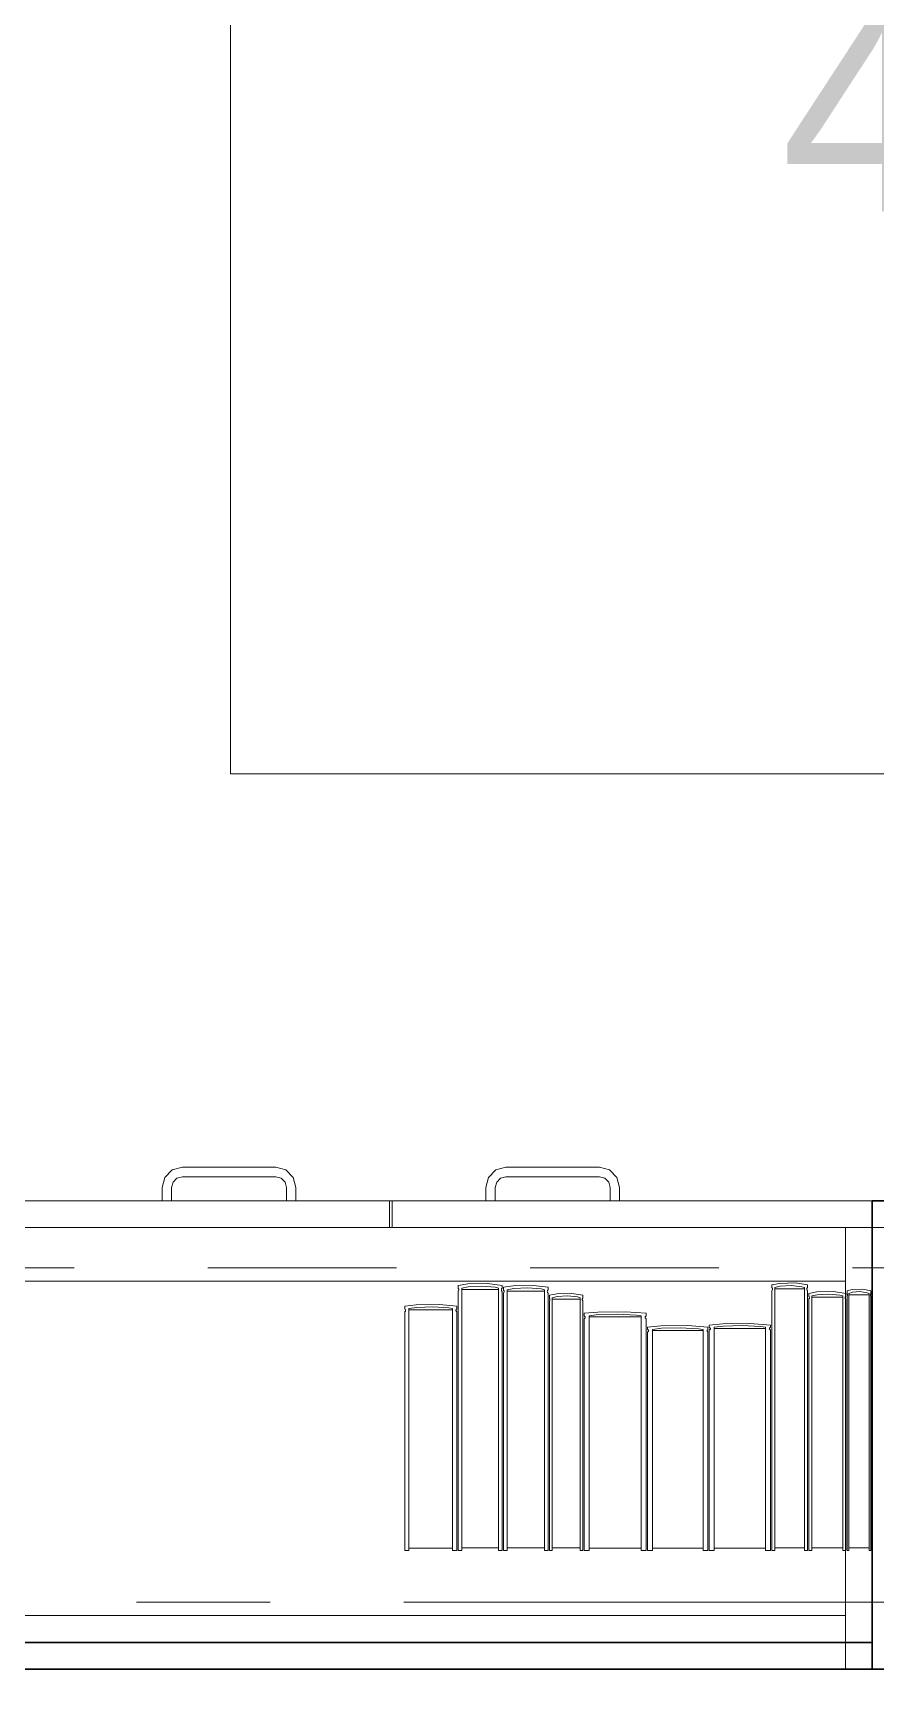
# Model space of a CAD drawing. Header units: inches. Extents: x -19 to 5698, y -728 to 92.
# Drawn here: x 323.868 to 324.498, y 29.875 to 31.122 of the extents above; entities that cross this region are included whole.
import ezdxf

# ---------------------------------------------------------------- set-up
doc = ezdxf.new("R2010")
doc.units = ezdxf.units.IN
doc.header["$MEASUREMENT"] = 0
doc.set_wipeout_variables(frame=1)
for name, pattern in [('HIDDEN', [0.375, 0.25, -0.125]), ('Hidden Line', [0.195611, 0.141111, -0.0545]), ('Punto & Raya', [0.65, 0.5, -0.075, 0, -0.075]), ('Wipeout_Contour', [1, 0, -1])]:
    doc.linetypes.add(name, pattern=pattern)
doc.layers.get('0').update_dxf_attribs({"color": 61})
doc.layers.add('00 conduct tomacorr', color=120, linetype='HIDDEN', lineweight=30)
doc.layers.add('00 IE LUZ EMERGENCIA', color=253, linetype='Continuous', lineweight=0)
for name, color, linetype in [('02 _ ARQ _ ALB _ Ejes Generales', 251, 'Continuous'), ('08 _ STR _ EXT _ 09 Vigas', 251, 'Continuous'), ('Interior - Mobiliario', 7, 'Continuous'), ('Notas - Etiquetas', 7, 'Continuous')]:
    doc.layers.add(name, color=color, linetype=linetype)
doc.styles.add('Annotative', font='arial.ttf')
doc.dimstyles.new('Estilo_Generado__8', dxfattribs={"dimtxt": 0.18, "dimasz": 0.0912, "dimexe": 0.18, "dimexo": 0.0625, "dimgap": 0, "dimtad": 0, "dimtih": 1, "dimtoh": 1, "dimdec": 4, "dimzin": 0, "dimdsep": 46, "dimcen": 0.09, "dimadec": 0, "dimazin": 0, "dimtfac": 1, "dimtdec": 4, "dimtmove": 0, "dimatfit": 3, "dimldrblk": 'ARROWHEAD_5', "dimfxl": 1, "dimtolj": 1, "dimtzin": 0, "dimarcsym": 0})

# ---------------------------------------------------------------- blocks, each defined once
blk = doc.blocks.new('ARROWHEAD_5')
at = {"linetype": 'Continuous', "lineweight": 0}
blk.add_hatch(color=0, dxfattribs=at).paths.add_polyline_path([(-1, 0.2679), (0, 0), (-1, -0.2679)])
at = {"color": 0, "linetype": 'Continuous', "lineweight": 0}
blk.add_line((0, 0), (-1, 0), dxfattribs=at)

msp = doc.modelspace()

# ---------------------------------------------------------------- linework, layer by layer
at = {"layer": 'Interior - Mobiliario', "color": 175, "linetype": 'Continuous', "lineweight": 13}
for p, q in [((323.9724, 30.273), (323.9669, 30.2675)), ((323.9799, 30.275), (323.9724, 30.273)), ((324.0499, 30.275), (323.9799, 30.275)), ((324.0574, 30.273), (324.0499, 30.275)), ((324.0629, 30.2675), (324.0574, 30.273)), ((324.2089, 30.2675), (324.2144, 30.273)), ((324.2144, 30.273), (324.2219, 30.275)), ((324.2219, 30.275), (324.2919, 30.275)), ((324.2919, 30.275), (324.2994, 30.273)), ((324.2994, 30.273), (324.3049, 30.2675)), ((323.9669, 30.2675), (323.9649, 30.26)), ((323.9719, 30.26), (323.973, 30.264)), ((323.973, 30.264), (323.9759, 30.2669)), ((323.9759, 30.2669), (323.9799, 30.268)), ((323.9799, 30.268), (324.0499, 30.268)), ((324.0499, 30.268), (324.0539, 30.2669)), ((324.0539, 30.2669), (324.0568, 30.264)), ((324.0568, 30.264), (324.0579, 30.26)), ((324.0649, 30.26), (324.0629, 30.2675)), ((324.2069, 30.26), (324.2089, 30.2675)), ((324.215, 30.264), (324.2139, 30.26)), ((324.2179, 30.2669), (324.215, 30.264)), ((324.2219, 30.268), (324.2179, 30.2669)), ((324.2919, 30.268), (324.2219, 30.268)), ((324.2959, 30.2669), (324.2919, 30.268)), ((324.2988, 30.264), (324.2959, 30.2669)), ((324.2999, 30.26), (324.2988, 30.264)), ((324.3049, 30.2675), (324.3069, 30.26)), ((323.7759, 30.25), (324.1349, 30.25)), ((323.9649, 30.26), (323.9649, 30.25)), ((323.9649, 30.25), (323.9719, 30.25)), ((323.9719, 30.25), (323.9719, 30.26)), ((324.0579, 30.26), (324.0579, 30.25)), ((324.0579, 30.25), (324.0649, 30.25)), ((324.0649, 30.25), (324.0649, 30.26)), ((324.1349, 30.25), (324.1349, 30.23)), ((324.1369, 30.25), (324.1369, 30.23)), ((324.2069, 30.25), (324.2069, 30.26)), ((324.2139, 30.25), (324.2069, 30.25)), ((324.2139, 30.26), (324.2139, 30.25)), ((324.2999, 30.25), (324.2999, 30.26)), ((324.3069, 30.25), (324.2999, 30.25)), ((324.3069, 30.26), (324.3069, 30.25)), ((323.0359, 30.23), (324.4959, 30.23)), ((323.0559, 30.23), (324.4759, 30.23)), ((323.7759, 30.23), (324.1349, 30.23)), ((324.4759, 30.23), (324.4759, 30.19)), ((324.4959, 30.23), (324.4959, 29.92)), ((324.4759, 30.19), (323.0559, 30.19)), ((324.1861, 30.1868), (324.1933, 30.1879)), ((324.1861, 30.1846), (324.1861, 30.1868)), ((324.1937, 30.1857), (324.1888, 30.1848)), ((324.1933, 30.1879), (324.208, 30.1881)), ((324.2038, 30.1862), (324.1937, 30.1857)), ((324.2139, 30.1854), (324.2038, 30.1862)), ((324.208, 30.1881), (324.219, 30.1868)), ((324.219, 30.1868), (324.219, 30.1846)), ((324.22, 30.1855), (324.2273, 30.1865)), ((324.2273, 30.1865), (324.2423, 30.1868)), ((324.2423, 30.1868), (324.2534, 30.1855)), ((324.4208, 30.1872), (324.4266, 30.1883)), ((324.4208, 30.1851), (324.4208, 30.1872)), ((324.4269, 30.1862), (324.4229, 30.1852)), ((324.4266, 30.1883), (324.4385, 30.1886)), ((324.4351, 30.1867), (324.4269, 30.1862)), ((324.4432, 30.1858), (324.4351, 30.1867)), ((324.4385, 30.1886), (324.4473, 30.1872)), ((324.4452, 30.1852), (324.4432, 30.1858)), ((324.4473, 30.1872), (324.4473, 30.1851)), ((324.4759, 30.19), (324.4759, 29.94)), ((324.1863, 30.1845), (324.1861, 30.1846)), ((324.1861, 30.1824), (324.1863, 30.1826)), ((324.1861, 29.9887), (324.1861, 30.1824)), ((324.1865, 30.1843), (324.1863, 30.1845)), ((324.1863, 30.1826), (324.1865, 30.1828)), ((324.1866, 30.184), (324.1865, 30.1843)), ((324.1865, 30.1828), (324.1866, 30.1831)), ((324.1867, 30.1837), (324.1866, 30.184)), ((324.1866, 30.1831), (324.1867, 30.1834)), ((324.1867, 30.1834), (324.1867, 30.1837)), ((324.1888, 30.1848), (324.1888, 29.9887)), ((324.1888, 30.1838), (324.2164, 30.1838)), ((324.2164, 30.1848), (324.2139, 30.1854)), ((324.2164, 29.9887), (324.2164, 30.1848)), ((324.2186, 30.1842), (324.2185, 30.1839)), ((324.2185, 30.1839), (324.2185, 30.1836)), ((324.2185, 30.1836), (324.2185, 30.1833)), ((324.2185, 30.1833), (324.2185, 30.1831)), ((324.2185, 30.1831), (324.2187, 30.1828)), ((324.2188, 30.1845), (324.2186, 30.1842)), ((324.2187, 30.1828), (324.2189, 30.1825)), ((324.219, 30.1846), (324.2188, 30.1845)), ((324.2189, 30.1825), (324.219, 30.1824)), ((324.219, 30.1824), (324.219, 29.9887)), ((324.22, 30.1833), (324.22, 30.1855)), ((324.2201, 30.1832), (324.22, 30.1833)), ((324.22, 30.1811), (324.2202, 30.1813)), ((324.22, 29.9887), (324.22, 30.1811)), ((324.2203, 30.183), (324.2201, 30.1832)), ((324.2202, 30.1813), (324.2204, 30.1816)), ((324.2205, 30.1827), (324.2203, 30.183)), ((324.2204, 30.1816), (324.2205, 30.1818)), ((324.2206, 30.1824), (324.2205, 30.1827)), ((324.2205, 30.1818), (324.2206, 30.1821)), ((324.2206, 30.1821), (324.2206, 30.1824)), ((324.2277, 30.1844), (324.2227, 30.1835)), ((324.2227, 30.1835), (324.2227, 29.9887)), ((324.2227, 30.1825), (324.2507, 30.1825)), ((324.238, 30.1849), (324.2277, 30.1844)), ((324.2482, 30.1841), (324.238, 30.1849)), ((324.2507, 30.1835), (324.2482, 30.1841)), ((324.2507, 29.9887), (324.2507, 30.1835)), ((324.2529, 30.1826), (324.2528, 30.1823)), ((324.2528, 30.1823), (324.2528, 30.1821)), ((324.2528, 30.1821), (324.2529, 30.1818)), ((324.253, 30.1829), (324.2529, 30.1826)), ((324.2529, 30.1818), (324.2531, 30.1815)), ((324.2532, 30.1832), (324.253, 30.1829)), ((324.2531, 30.1815), (324.2533, 30.1812)), ((324.2534, 30.1833), (324.2532, 30.1832)), ((324.2533, 30.1812), (324.2534, 30.1811)), ((324.2534, 30.1855), (324.2534, 30.1833)), ((324.2534, 30.1811), (324.2534, 29.9887)), ((324.2544, 30.1794), (324.2599, 30.1805)), ((324.2544, 30.1773), (324.2544, 30.1794)), ((324.2545, 30.1772), (324.2544, 30.1773)), ((324.2544, 30.1752), (324.2545, 30.1754)), ((324.2544, 29.9887), (324.2544, 30.1752)), ((324.2546, 30.177), (324.2545, 30.1772)), ((324.2545, 30.1754), (324.2547, 30.1756)), ((324.2548, 30.1767), (324.2546, 30.177)), ((324.2547, 30.1756), (324.2548, 30.1759)), ((324.2548, 30.1765), (324.2548, 30.1767)), ((324.2548, 30.1762), (324.2548, 30.1765)), ((324.2548, 30.1759), (324.2548, 30.1762)), ((324.2602, 30.1784), (324.2564, 30.1775)), ((324.2564, 30.1775), (324.2564, 29.9887)), ((324.2564, 30.1766), (324.2775, 30.1766)), ((324.2599, 30.1805), (324.2711, 30.1807)), ((324.2679, 30.1789), (324.2602, 30.1784)), ((324.2755, 30.1781), (324.2679, 30.1789)), ((324.2711, 30.1807), (324.2795, 30.1794)), ((324.2775, 30.1775), (324.2755, 30.1781)), ((324.2775, 29.9887), (324.2775, 30.1775)), ((324.2791, 30.1767), (324.279, 30.1764)), ((324.279, 30.1764), (324.279, 30.1761)), ((324.279, 30.1761), (324.2791, 30.1758)), ((324.2792, 30.1769), (324.2791, 30.1767)), ((324.2791, 30.1758), (324.2792, 30.1756)), ((324.2793, 30.1772), (324.2792, 30.1769)), ((324.2792, 30.1756), (324.2794, 30.1753)), ((324.2795, 30.1773), (324.2793, 30.1772)), ((324.2794, 30.1753), (324.2795, 30.1752)), ((324.2795, 30.1794), (324.2795, 30.1773)), ((324.2795, 30.1752), (324.2795, 29.9887)), ((324.4209, 30.185), (324.4208, 30.1851)), ((324.4208, 30.1829), (324.4209, 30.183)), ((324.4208, 29.9887), (324.4208, 30.1829)), ((324.421, 30.1847), (324.4209, 30.185)), ((324.4209, 30.183), (324.4211, 30.1833)), ((324.4212, 30.1844), (324.421, 30.1847)), ((324.4211, 30.1833), (324.4212, 30.1836)), ((324.4212, 30.1842), (324.4212, 30.1844)), ((324.4212, 30.1839), (324.4212, 30.1842)), ((324.4212, 30.1836), (324.4212, 30.1839)), ((324.4229, 30.1852), (324.4229, 29.9887)), ((324.4229, 30.1843), (324.4452, 30.1843)), ((324.4452, 29.9887), (324.4452, 30.1852)), ((324.447, 30.1844), (324.4469, 30.1841)), ((324.4469, 30.1841), (324.4469, 30.1838)), ((324.4469, 30.1838), (324.447, 30.1835)), ((324.4471, 30.1847), (324.447, 30.1844)), ((324.447, 30.1835), (324.4471, 30.1832)), ((324.4472, 30.1849), (324.4471, 30.1847)), ((324.4471, 30.1832), (324.4472, 30.183)), ((324.4473, 30.1851), (324.4472, 30.1849)), ((324.4472, 30.183), (324.4473, 30.1829)), ((324.4473, 30.1829), (324.4473, 29.9887)), ((324.4483, 30.1808), (324.4544, 30.1819)), ((324.4483, 30.1787), (324.4483, 30.1808)), ((324.4485, 30.1786), (324.4483, 30.1787)), ((324.4483, 30.1766), (324.4485, 30.1768)), ((324.4483, 29.9887), (324.4483, 30.1766)), ((324.4486, 30.1784), (324.4485, 30.1786)), ((324.4485, 30.1768), (324.4487, 30.177)), ((324.4487, 30.1781), (324.4486, 30.1784)), ((324.4488, 30.1778), (324.4487, 30.1781)), ((324.4487, 30.177), (324.4488, 30.1773)), ((324.4488, 30.1776), (324.4488, 30.1778)), ((324.4488, 30.1773), (324.4488, 30.1776)), ((324.4547, 30.1798), (324.4506, 30.1789)), ((324.4506, 30.1789), (324.4506, 29.9887)), ((324.4506, 30.1779), (324.4738, 30.1779)), ((324.4544, 30.1819), (324.4668, 30.1821)), ((324.4632, 30.1803), (324.4547, 30.1798)), ((324.4717, 30.1795), (324.4632, 30.1803)), ((324.4668, 30.1821), (324.476, 30.1808)), ((324.4738, 30.1789), (324.4717, 30.1795)), ((324.4738, 29.9887), (324.4738, 30.1789)), ((324.4757, 30.1783), (324.4756, 30.1781)), ((324.4756, 30.1781), (324.4756, 30.1778)), ((324.4756, 30.1778), (324.4756, 30.1775)), ((324.4756, 30.1775), (324.4756, 30.1772)), ((324.4756, 30.1772), (324.4757, 30.1769)), ((324.4759, 30.1786), (324.4757, 30.1783)), ((324.4757, 30.1769), (324.4759, 30.1767)), ((324.476, 30.1787), (324.4759, 30.1786)), ((324.4759, 30.1767), (324.476, 30.1766)), ((324.476, 30.1808), (324.476, 30.1787)), ((324.476, 30.1766), (324.476, 29.9887)), ((324.477, 30.1827), (324.4809, 30.1837)), ((324.477, 30.1805), (324.477, 30.1827)), ((324.4771, 30.1804), (324.477, 30.1805)), ((324.477, 30.1784), (324.4771, 30.1786)), ((324.477, 29.9887), (324.477, 30.1784)), ((324.4772, 30.1802), (324.4771, 30.1804)), ((324.4771, 30.1786), (324.4772, 30.1788)), ((324.4773, 30.1799), (324.4772, 30.1802)), ((324.4772, 30.1788), (324.4773, 30.1791)), ((324.4773, 30.1796), (324.4773, 30.1799)), ((324.4773, 30.1794), (324.4773, 30.1796)), ((324.4773, 30.1791), (324.4773, 30.1794)), ((324.4811, 30.1816), (324.4784, 30.1807)), ((324.4784, 30.1807), (324.4784, 29.9887)), ((324.4809, 30.1837), (324.4889, 30.184)), ((324.4866, 30.1821), (324.4811, 30.1816)), ((324.1463, 30.1712), (324.1548, 30.1722)), ((324.1463, 30.1692), (324.1463, 30.1712)), ((324.1464, 30.1691), (324.1463, 30.1692)), ((324.1463, 30.1672), (324.1465, 30.1673)), ((324.1463, 29.9887), (324.1463, 30.1672)), ((324.1466, 30.1689), (324.1464, 30.1691)), ((324.1465, 30.1673), (324.1467, 30.1676)), ((324.1468, 30.1686), (324.1466, 30.1689)), ((324.1467, 30.1676), (324.1468, 30.1678)), ((324.1469, 30.1684), (324.1468, 30.1686)), ((324.1468, 30.1678), (324.1469, 30.1681)), ((324.1469, 30.1681), (324.1469, 30.1684)), ((324.1552, 30.1702), (324.1494, 30.1694)), ((324.1494, 30.1694), (324.1494, 29.9887)), ((324.1494, 30.1685), (324.182, 30.1685)), ((324.1548, 30.1722), (324.1722, 30.1724)), ((324.1672, 30.1707), (324.1552, 30.1702)), ((324.1791, 30.1699), (324.1672, 30.1707)), ((324.1722, 30.1724), (324.1851, 30.1712)), ((324.182, 30.1694), (324.1791, 30.1699)), ((324.182, 29.9887), (324.182, 30.1694)), ((324.1846, 30.1686), (324.1845, 30.1683)), ((324.1845, 30.1683), (324.1845, 30.168)), ((324.1845, 30.168), (324.1846, 30.1678)), ((324.1847, 30.1688), (324.1846, 30.1686)), ((324.1846, 30.1678), (324.1847, 30.1675)), ((324.1849, 30.1691), (324.1847, 30.1688)), ((324.1847, 30.1675), (324.185, 30.1673)), ((324.1851, 30.1692), (324.1849, 30.1691)), ((324.185, 30.1673), (324.1851, 30.1672)), ((324.1851, 30.1712), (324.1851, 30.1692)), ((324.1851, 30.1672), (324.1851, 29.9887)), ((324.2805, 30.1659), (324.2906, 30.1668)), ((324.2805, 30.1639), (324.2805, 30.1659)), ((324.2806, 30.1638), (324.2805, 30.1639)), ((324.2805, 30.162), (324.2807, 30.1621)), ((324.2805, 29.9887), (324.2805, 30.162)), ((324.2809, 30.1636), (324.2806, 30.1638)), ((324.2807, 30.1621), (324.281, 30.1623)), ((324.2811, 30.1634), (324.2809, 30.1636)), ((324.281, 30.1623), (324.2811, 30.1626)), ((324.2812, 30.1631), (324.2811, 30.1634)), ((324.2811, 30.1626), (324.2812, 30.1628)), ((324.2812, 30.1628), (324.2812, 30.1631)), ((324.2911, 30.1649), (324.2842, 30.1641)), ((324.2842, 30.1641), (324.2842, 29.9887)), ((324.2842, 30.1632), (324.3231, 30.1632)), ((324.2906, 30.1668), (324.3113, 30.167)), ((324.3053, 30.1653), (324.2911, 30.1649)), ((324.3195, 30.1646), (324.3053, 30.1653)), ((324.3113, 30.167), (324.3268, 30.1659)), ((324.3231, 30.1641), (324.3195, 30.1646)), ((324.3231, 29.9887), (324.3231, 30.1641)), ((324.3261, 30.1633), (324.326, 30.163)), ((324.326, 30.163), (324.326, 30.1628)), ((324.326, 30.1628), (324.3261, 30.1625)), ((324.3263, 30.1636), (324.3261, 30.1633)), ((324.3261, 30.1625), (324.3263, 30.1623)), ((324.3265, 30.1638), (324.3263, 30.1636)), ((324.3263, 30.1623), (324.3266, 30.1621)), ((324.3268, 30.1639), (324.3265, 30.1638)), ((324.3266, 30.1621), (324.3268, 30.162)), ((324.3268, 30.1659), (324.3268, 30.1639)), ((324.3268, 30.162), (324.3268, 29.9887)), ((324.3278, 30.1556), (324.3377, 30.1565)), ((324.3278, 30.1538), (324.3278, 30.1556)), ((324.3279, 30.1537), (324.3278, 30.1538)), ((324.3278, 30.1519), (324.328, 30.1521)), ((324.3278, 29.9887), (324.3278, 30.1519)), ((324.3282, 30.1535), (324.3279, 30.1537)), ((324.328, 30.1521), (324.3283, 30.1523)), ((324.3284, 30.1532), (324.3282, 30.1535)), ((324.3283, 30.1523), (324.3284, 30.1525)), ((324.3285, 30.153), (324.3284, 30.1532)), ((324.3284, 30.1525), (324.3285, 30.1527)), ((324.3285, 30.1527), (324.3285, 30.153)), ((324.3382, 30.1547), (324.3314, 30.1539)), ((324.3314, 30.1539), (324.3314, 29.9887)), ((324.3314, 30.1531), (324.3694, 30.1531)), ((324.3377, 30.1565), (324.3579, 30.1567)), ((324.3521, 30.1551), (324.3382, 30.1547)), ((324.366, 30.1544), (324.3521, 30.1551)), ((324.3579, 30.1567), (324.373, 30.1556)), ((324.3694, 30.1539), (324.366, 30.1544)), ((324.3694, 29.9887), (324.3694, 30.1539)), ((324.3724, 30.1532), (324.3723, 30.1529)), ((324.3723, 30.1529), (324.3723, 30.1527)), ((324.3723, 30.1527), (324.3724, 30.1524)), ((324.3725, 30.1534), (324.3724, 30.1532)), ((324.3724, 30.1524), (324.3726, 30.1522)), ((324.3728, 30.1536), (324.3725, 30.1534)), ((324.3726, 30.1522), (324.3729, 30.152)), ((324.373, 30.1538), (324.3728, 30.1536)), ((324.3729, 30.152), (324.373, 30.1519)), ((324.373, 30.1556), (324.373, 30.1538)), ((324.373, 30.1519), (324.373, 29.9887)), ((324.374, 30.1571), (324.3841, 30.1581)), ((324.374, 30.1553), (324.374, 30.1571)), ((324.3742, 30.1552), (324.374, 30.1553)), ((324.374, 30.1535), (324.3743, 30.1536)), ((324.374, 29.9887), (324.374, 30.1535)), ((324.3745, 30.155), (324.3742, 30.1552)), ((324.3743, 30.1536), (324.3746, 30.1538)), ((324.3747, 30.1548), (324.3745, 30.155)), ((324.3746, 30.1538), (324.3747, 30.154)), ((324.3748, 30.1545), (324.3747, 30.1548)), ((324.3747, 30.154), (324.3748, 30.1543)), ((324.3748, 30.1543), (324.3748, 30.1545)), ((324.3846, 30.1562), (324.3777, 30.1555)), ((324.3777, 30.1555), (324.3777, 29.9887)), ((324.3777, 30.1546), (324.4161, 30.1546)), ((324.3841, 30.1581), (324.4045, 30.1583)), ((324.3986, 30.1567), (324.3846, 30.1562)), ((324.4126, 30.156), (324.3986, 30.1567)), ((324.4045, 30.1583), (324.4198, 30.1571)), ((324.4161, 30.1555), (324.4126, 30.156)), ((324.4161, 29.9887), (324.4161, 30.1555)), ((324.4191, 30.1547), (324.419, 30.1545)), ((324.419, 30.1545), (324.419, 30.1542)), ((324.419, 30.1542), (324.4191, 30.154)), ((324.4193, 30.155), (324.4191, 30.1547)), ((324.4191, 30.154), (324.4193, 30.1538)), ((324.4195, 30.1552), (324.4193, 30.155)), ((324.4193, 30.1538), (324.4196, 30.1535)), ((324.4198, 30.1553), (324.4195, 30.1552)), ((324.4196, 30.1535), (324.4198, 30.1535)), ((324.4198, 30.1571), (324.4198, 30.1553)), ((324.4198, 30.1535), (324.4198, 29.9887)), ((324.1494, 29.9887), (324.1463, 29.9887)), ((324.182, 29.9905), (324.1494, 29.9905)), ((324.1851, 29.9887), (324.182, 29.9887)), ((324.1888, 29.9887), (324.1861, 29.9887)), ((324.2164, 29.9906), (324.1888, 29.9906)), ((324.219, 29.9887), (324.2164, 29.9887)), ((324.2227, 29.9887), (324.22, 29.9887)), ((324.2507, 29.9906), (324.2227, 29.9906)), ((324.2534, 29.9887), (324.2507, 29.9887)), ((324.2564, 29.9887), (324.2544, 29.9887)), ((324.2775, 29.9906), (324.2564, 29.9906)), ((324.2795, 29.9887), (324.2775, 29.9887)), ((324.2842, 29.9887), (324.2805, 29.9887)), ((324.3231, 29.9904), (324.2842, 29.9904)), ((324.3268, 29.9887), (324.3231, 29.9887)), ((324.3314, 29.9887), (324.3278, 29.9887)), ((324.3694, 29.9903), (324.3314, 29.9903)), ((324.373, 29.9887), (324.3694, 29.9887)), ((324.3777, 29.9887), (324.374, 29.9887)), ((324.4161, 29.9903), (324.3777, 29.9903)), ((324.4198, 29.9887), (324.4161, 29.9887)), ((324.4229, 29.9887), (324.4208, 29.9887)), ((324.4452, 29.9906), (324.4229, 29.9906)), ((324.4473, 29.9887), (324.4452, 29.9887)), ((324.4506, 29.9887), (324.4483, 29.9887)), ((324.4738, 29.9906), (324.4506, 29.9906)), ((324.476, 29.9887), (324.4738, 29.9887)), ((324.4784, 29.9887), (324.477, 29.9887)), ((323.0559, 29.94), (324.4759, 29.94)), ((324.4959, 29.92), (323.0359, 29.92))]:
    msp.add_line(p, q, dxfattribs=at)
at = {"layer": 'Interior - Mobiliario', "color": 175, "linetype": 'Continuous', "lineweight": 13, "flags": 128}
msp.add_lwpolyline([(324.5159, 31.869), (323.0159, 31.869), (323.0159, 31.269), (324.0159, 31.269), (324.0159, 30.569), (324.5159, 30.569)], close=True, dxfattribs=at)

# ---------------------------------------------------------------- texts
at = {"layer": '00 IE LUZ EMERGENCIA', "style": 'Annotative'}
msp.add_attdef('4', (324.4274, 30.9894, -0.0007), '', height=0.1562, dxfattribs=at)

# ---------------------------------------------------------------- next in the draw order: wipeouts: each hides what was drawn before it
at = {"color": 254, "linetype": 'Wipeout_Contour', "lineweight": 0, "ltscale": 9834.499534}
msp.add_wipeout([(323.0359, 29.92), (323.0359, 29.9), (324.4959, 29.9), (324.4959, 29.92)], dxfattribs=at).dxf.layer = 'Interior - Mobiliario'

# ---------------------------------------------------------------- next in the draw order: linework, layer by layer
at = {"layer": 'Interior - Mobiliario', "color": 175, "linetype": 'Continuous', "lineweight": 13}
for p, q in [((324.4759, 29.94), (324.4759, 29.9)), ((323.0359, 29.92), (324.4959, 29.92)), ((324.4959, 29.92), (324.4959, 29.9)), ((324.4959, 29.9), (323.0359, 29.9)), ((324.4759, 29.9), (323.0559, 29.9))]:
    msp.add_line(p, q, dxfattribs=at)
at = {"layer": 'Interior - Mobiliario', "color": 175, "linetype": 'Continuous', "lineweight": 30}
for p, q in [((324.4959, 29.92), (323.0359, 29.92)), ((324.4959, 29.92), (324.4959, 29.9)), ((324.4959, 29.9), (323.0359, 29.9))]:
    msp.add_line(p, q, dxfattribs=at)

# ---------------------------------------------------------------- next in the draw order: wipeouts: each hides what was drawn before it
at = {"color": 254, "linetype": 'Wipeout_Contour', "lineweight": 0, "ltscale": 9837.467394}
msp.add_wipeout([(324.4959, 30.25), (324.4959, 29.9), (324.5159, 29.9), (324.5159, 30.25)], dxfattribs=at).dxf.layer = 'Interior - Mobiliario'

# ---------------------------------------------------------------- next in the draw order: linework, layer by layer
at = {"layer": '00 conduct tomacorr'}
msp.add_arc((323.1748, 23.4335, -0.0007), 8.0169, 80.44701, 122.05238, dxfattribs=at)
at = {"layer": '02 _ ARQ _ ALB _ Ejes Generales', "color": 251, "linetype": 'Punto & Raya', "lineweight": 13, "true_color": 0x636466}
msp.add_line((283.3455, 29.95), (332.07, 29.95), dxfattribs=at)
at = {"layer": '08 _ STR _ EXT _ 09 Vigas', "color": 251, "linetype": 'Hidden Line', "lineweight": 13, "true_color": 0x636466}
msp.add_line((322.07, 30.2), (328.57, 30.2), dxfattribs=at)
at = {"layer": 'Interior - Mobiliario', "color": 175, "linetype": 'Continuous', "lineweight": 13}
for p, q in [((324.5159, 30.25), (323.0159, 30.25)), ((323.0359, 30.25), (324.4959, 30.25)), ((323.0359, 30.25), (324.4959, 30.25)), ((324.4959, 30.25), (324.1369, 30.25)), ((324.4959, 29.9), (324.4959, 30.25)), ((324.4959, 30.25), (324.5159, 30.25)), ((324.4959, 30.25), (324.4959, 29.9)), ((324.4959, 30.25), (324.4959, 29.92)), ((324.4959, 30.25), (324.4959, 30.23)), ((323.0359, 30.23), (324.4959, 30.23)), ((323.0359, 30.23), (324.4959, 30.23)), ((324.4959, 30.23), (324.1369, 30.23)), ((324.4759, 30.23), (324.5159, 30.23)), ((324.4959, 30.23), (324.4959, 29.92)), ((324.4959, 30.23), (324.4959, 29.92)), ((324.4784, 30.1797), (324.4935, 30.1797)), ((324.4921, 30.1813), (324.4866, 30.1821)), ((324.4889, 30.184), (324.4949, 30.1827)), ((324.4935, 30.1807), (324.4921, 30.1813)), ((324.4935, 29.9887), (324.4935, 30.1807)), ((324.4947, 30.1801), (324.4946, 30.1799)), ((324.4946, 30.1799), (324.4946, 30.1796)), ((324.4946, 30.1796), (324.4946, 30.1793)), ((324.4946, 30.1793), (324.4946, 30.179)), ((324.4946, 30.179), (324.4947, 30.1788)), ((324.4948, 30.1804), (324.4947, 30.1801)), ((324.4947, 30.1788), (324.4948, 30.1785)), ((324.4949, 30.1805), (324.4948, 30.1804)), ((324.4948, 30.1785), (324.4949, 30.1784)), ((324.4949, 30.1827), (324.4949, 30.1805)), ((324.4949, 30.1784), (324.4949, 29.9887)), ((324.4935, 29.9906), (324.4784, 29.9906)), ((324.4949, 29.9887), (324.4935, 29.9887)), ((324.4959, 29.92), (323.0359, 29.92)), ((324.4959, 29.92), (323.0359, 29.92)), ((324.4959, 29.92), (323.0359, 29.92)), ((323.0159, 29.9), (324.5159, 29.9)), ((324.4959, 29.9), (323.0359, 29.9)), ((324.5159, 29.9), (324.4759, 29.9)), ((324.5159, 29.9), (324.4959, 29.9))]:
    msp.add_line(p, q, dxfattribs=at)
at = {"layer": 'Interior - Mobiliario', "color": 175, "linetype": 'Continuous', "lineweight": 30}
for p, q in [((324.4959, 30.25), (324.4959, 29.9)), ((324.5159, 30.25), (324.4959, 30.25)), ((324.5159, 29.9), (324.4959, 29.9))]:
    msp.add_line(p, q, dxfattribs=at)

# ---------------------------------------------------------------- next in the draw order: leaders
at = {"layer": 'Notas - Etiquetas', "color": 144, "linetype": 'Continuous', "lineweight": 13, "annotation_type": 0, "has_hookline": 1, "hookline_direction": 1, "text_width": 0.395}
msp.add_leader([(325.07, 29.715), (325.5005, 30.2756), (324.5678, 30.2756)], dimstyle='Estilo_Generado__8', dxfattribs=at)

doc.saveas('drawing.dxf')
